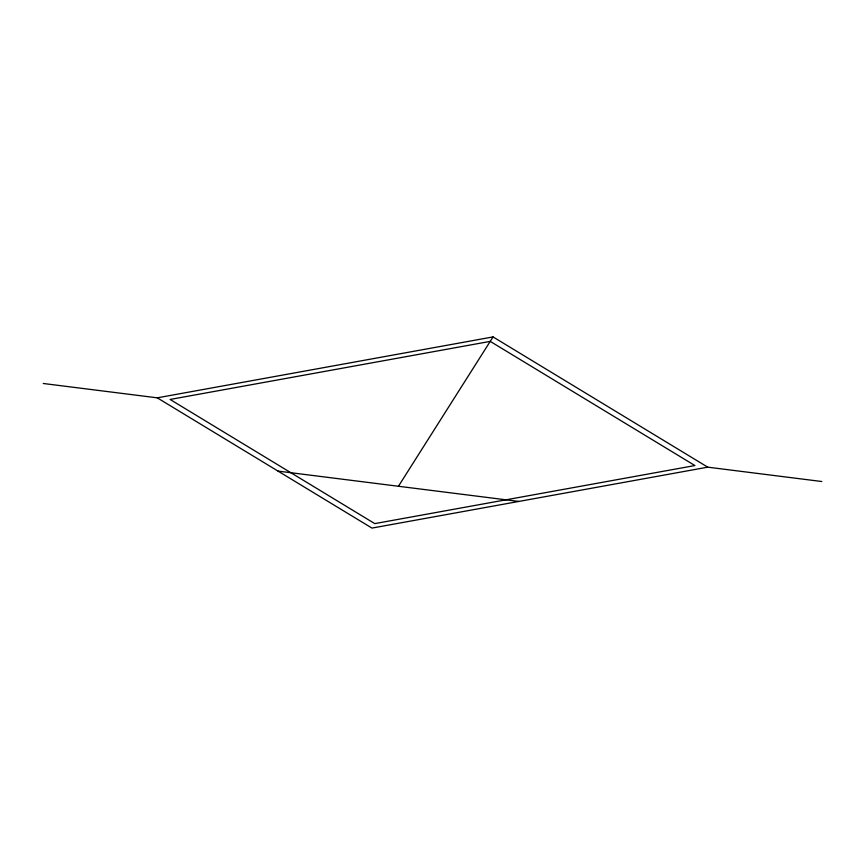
<?xml version="1.0" encoding="UTF-8"?>
<svg xmlns="http://www.w3.org/2000/svg" width="865" height="865" viewBox="0 0 865 865"><rect width="100%" height="100%" fill="white"/><g stroke="black" fill="none" stroke-linecap="round" stroke-linejoin="round"><path stroke-width="1.3" d="M398.441 486.26L493.05 336.918L707.743 467.165L821.75 481.513M43.25 383.487L157.257 397.835L493.05 336.918M707.743 467.165L371.95 528.082L157.257 397.835M278.022 471.101L518.859 501.43M490.228 341.383L170.102 399.457L374.772 523.617L694.898 465.543L490.228 341.383"/></g></svg>
